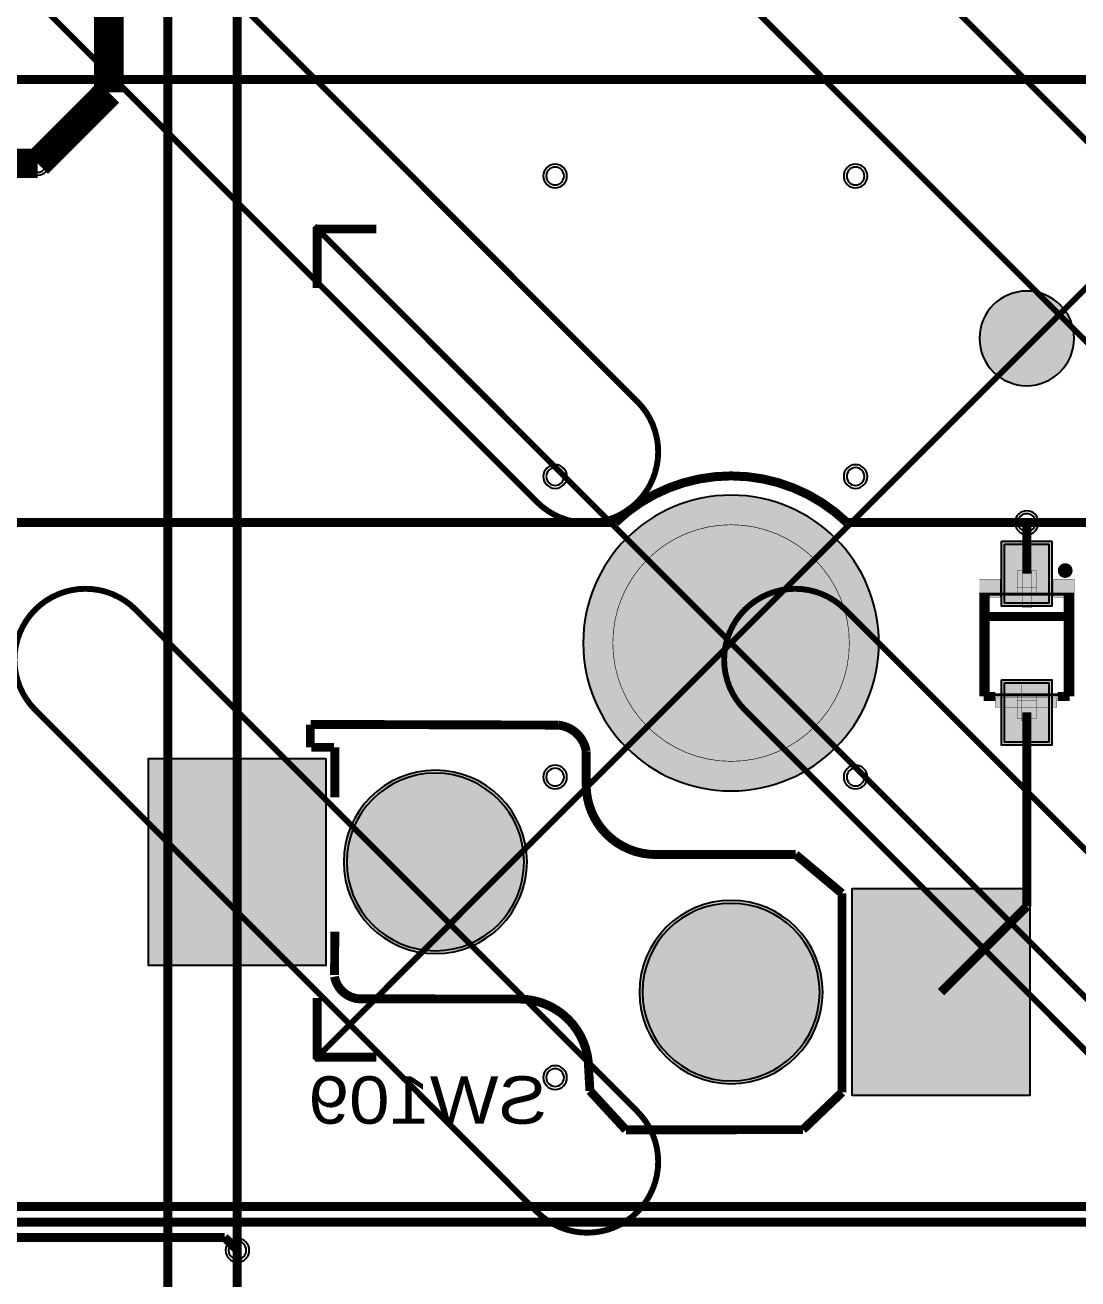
# Model space of a CAD drawing. Header units: millimetres. Extents: x -3 to 238, y -92 to 6.
# Drawn here: x 169.04 to 186.84, y -49.32 to -28.13 of the extents above; entities that cross this region are included whole.
import ezdxf
from ezdxf.enums import TextEntityAlignment as Align

# ---------------------------------------------------------------- set-up
doc = ezdxf.new("R2010")
doc.units = ezdxf.units.MM
doc.header["$MEASUREMENT"] = 0
for name, color, linetype, true_color in [('Bottom-Layer', 7, 'Continuous', 0x0000ff), ('Bottom-Paste-Mask-Layer', 7, 'Continuous', 0x800000), ('Bottom-Silkscreen-Layer', 7, 'Continuous', 0x66cc33), ('Bottom-Solder-Mask-Layer', 7, 'Continuous', 0xaa00ff), ('Component-Marking-Layer', 7, 'Continuous', 0x66ffcc), ('Component-Shape-Layer', 7, 'Continuous', 0x00cccc), ('Document-Layer', 7, 'Continuous', 0xffffff), ('F.Adhes', 7, 'Continuous', 0x9069e9), ('Hole-Layer', 7, 'Continuous', 0x222222), ('Multi-Layer', 7, 'Continuous', 0xc0c0c0), ('Pin-Floating-Layer', 7, 'Continuous', 0xff99ff), ('Pin-Soldering-Layer', 7, 'Continuous', 0xcc9999), ('Top-Layer', 7, 'Continuous', 0xff0000), ('Top-Paste-Mask-Layer', 7, 'Continuous', 0x808080), ('Top-Solder-Mask-Layer', 7, 'Continuous', 0x800080)]:
    doc.layers.add(name, color=color, linetype=linetype, true_color=true_color)
doc.styles.get("Standard").update_dxf_attribs({"font": 'arial.ttf'})

msp = doc.modelspace()

# ---------------------------------------------------------------- hatches: boundary and pattern name
at = {"layer": 'Bottom-Layer'}
for points in [[(185.175, -33.425, 1), (186.775, -33.425, 1)], [(178.475, -38.575, 1), (183.475, -38.575, 1)], [(185.6, -36.902), (186.35, -36.902), (186.35, -37.902), (185.6, -37.902)], [(185.6, -39.248), (186.35, -39.248), (186.35, -40.248), (185.6, -40.248)], [(174.125, -40.525), (174.125, -44.025), (171.125, -44.025), (171.125, -40.525)], [(174.425, -42.275, 1), (177.525, -42.275, 1)], [(186.025, -42.725), (186.025, -46.225), (183.025, -46.225), (183.025, -42.725)], [(179.425, -44.475, 1), (182.525, -44.475, 1)]]:
    msp.add_hatch(color=256, dxfattribs=at).paths.add_polyline_path(points)
at = {"layer": 'Bottom-Paste-Mask-Layer'}
for points in [[(185.175, -33.425, 1), (186.775, -33.425, 1)], [(178.475, -38.575, 1), (183.475, -38.575, 1)], [(185.6, -36.902), (186.35, -36.902), (186.35, -37.902), (185.6, -37.902)], [(185.6, -39.248), (186.35, -39.248), (186.35, -40.248), (185.6, -40.248)], [(174.125, -40.525), (174.125, -44.025), (171.125, -44.025), (171.125, -40.525)], [(174.425, -42.275, 1), (177.525, -42.275, 1)], [(186.025, -42.725), (186.025, -46.225), (183.025, -46.225), (183.025, -42.725)], [(179.425, -44.475, 1), (182.525, -44.475, 1)]]:
    msp.add_hatch(color=256, dxfattribs=at).paths.add_polyline_path(points)
at = {"layer": 'Bottom-Silkscreen-Layer'}
for points in [[(185.173, -37.8), (185.525, -37.8), (185.525, -37.495), (185.173, -37.495)], [(185.173, -37.8), (185.525, -37.8), (185.525, -37.495), (185.173, -37.495)], [(186.778, -37.8), (186.425, -37.8), (186.425, -37.495), (186.778, -37.495)], [(186.778, -37.8), (186.425, -37.8), (186.425, -37.495), (186.778, -37.495)]]:
    msp.add_hatch(color=256, dxfattribs=at).paths.add_polyline_path(points)
at = {"layer": 'Bottom-Solder-Mask-Layer'}
for points in [[(185.175, -33.425, 1), (186.775, -33.425, 1)], [(178.475, -38.575, 1), (183.475, -38.575, 1)], [(185.549, -36.851), (186.401, -36.851), (186.401, -37.953), (185.549, -37.953)], [(185.549, -39.197), (186.401, -39.197), (186.401, -40.299), (185.549, -40.299)], [(174.125, -40.525), (174.125, -44.025), (171.125, -44.025), (171.125, -40.525)], [(174.425, -42.275, 1), (177.525, -42.275, 1)], [(186.025, -42.725), (186.025, -46.225), (183.025, -46.225), (183.025, -42.725)], [(179.425, -44.475, 1), (182.525, -44.475, 1)]]:
    msp.add_hatch(color=256, dxfattribs=at).paths.add_polyline_path(points)
at = {"layer": 'Component-Marking-Layer'}
msp.add_hatch(color=256, dxfattribs=at).paths.add_polyline_path([(186.565, -37.35, 1), (186.685, -37.35, 1)])
msp.add_hatch(color=256, dxfattribs=at).paths.add_polyline_path([(186.565, -37.35, 1), (186.685, -37.35, 1)])
at = {"layer": 'Document-Layer'}
for points in [[(185.905, -37.35), (186.061, -37.35), (186.061, -37.974), (185.905, -37.974)], [(185.905, -37.35), (186.061, -37.35), (186.061, -37.974), (185.905, -37.974)], [(185.885, -39.89), (186.041, -39.89), (186.041, -39.266), (185.885, -39.266)], [(185.885, -39.89), (186.041, -39.89), (186.041, -39.266), (185.885, -39.266)], [(185.445, -39.658), (186.485, -39.658), (186.485, -39.502), (185.445, -39.502)], [(185.445, -39.658), (186.485, -39.658), (186.485, -39.502), (185.445, -39.502)]]:
    msp.add_hatch(color=256, dxfattribs=at).paths.add_polyline_path(points)
at = {"layer": 'Hole-Layer'}
for points in [[(185.175, -33.425, 1), (186.775, -33.425, 1)], [(178.475, -38.575, 1), (183.475, -38.575, 1)], [(174.475, -42.275, 1), (177.475, -42.275, 1)], [(179.475, -44.475, 1), (182.475, -44.475, 1)]]:
    msp.add_hatch(color=256, dxfattribs=at).paths.add_polyline_path(points)
at = {"layer": 'Multi-Layer'}
for points in [[(185.175, -33.425, 1), (186.775, -33.425, 1)], [(185.175, -33.425, 1), (186.775, -33.425, 1)], [(185.175, -33.425, 1), (186.775, -33.425, 1)], [(178.475, -38.575, 1), (183.475, -38.575, 1)], [(178.475, -38.575, 1), (183.475, -38.575, 1)], [(178.475, -38.575, 1), (183.475, -38.575, 1)], [(174.425, -42.275, 1), (177.525, -42.275, 1)], [(174.425, -42.275, 1), (177.525, -42.275, 1)], [(174.425, -42.275, 1), (177.525, -42.275, 1)], [(179.425, -44.475, 1), (182.525, -44.475, 1)], [(179.425, -44.475, 1), (182.525, -44.475, 1)], [(179.425, -44.475, 1), (182.525, -44.475, 1)]]:
    msp.add_hatch(color=256, dxfattribs=at).paths.add_polyline_path(points)
at = {"layer": 'Pin-Floating-Layer'}
for points in [[(185.815, -37.76), (186.135, -37.76), (186.135, -37.64), (185.815, -37.64)], [(185.815, -37.76), (186.135, -37.76), (186.135, -37.64), (185.815, -37.64)], [(185.815, -39.56), (186.135, -39.56), (186.135, -39.44), (185.815, -39.44)], [(185.815, -39.56), (186.135, -39.56), (186.135, -39.44), (185.815, -39.44)]]:
    msp.add_hatch(color=256, dxfattribs=at).paths.add_polyline_path(points)
at = {"layer": 'Pin-Soldering-Layer'}
for points in [[(185.815, -37.65), (186.135, -37.65), (186.135, -37.35), (185.815, -37.35)], [(185.815, -37.65), (186.135, -37.65), (186.135, -37.35), (185.815, -37.35)], [(185.815, -39.85), (186.135, -39.85), (186.135, -39.55), (185.815, -39.55)], [(185.815, -39.85), (186.135, -39.85), (186.135, -39.55), (185.815, -39.55)]]:
    msp.add_hatch(color=256, dxfattribs=at).paths.add_polyline_path(points)
at = {"layer": 'Top-Layer'}
for points in [[(185.175, -33.425, 1), (186.775, -33.425, 1)], [(178.475, -38.575, 1), (183.475, -38.575, 1)], [(174.425, -42.275, 1), (177.525, -42.275, 1)], [(179.425, -44.475, 1), (182.525, -44.475, 1)]]:
    msp.add_hatch(color=256, dxfattribs=at).paths.add_polyline_path(points)
at = {"layer": 'Top-Paste-Mask-Layer'}
for points in [[(185.175, -33.425, 1), (186.775, -33.425, 1)], [(178.475, -38.575, 1), (183.475, -38.575, 1)], [(174.425, -42.275, 1), (177.525, -42.275, 1)], [(179.425, -44.475, 1), (182.525, -44.475, 1)]]:
    msp.add_hatch(color=256, dxfattribs=at).paths.add_polyline_path(points)
at = {"layer": 'Top-Solder-Mask-Layer'}
for points in [[(185.175, -33.425, 1), (186.775, -33.425, 1)], [(178.475, -38.575, 1), (183.475, -38.575, 1)], [(174.425, -42.275, 1), (177.525, -42.275, 1)], [(179.425, -44.475, 1), (182.525, -44.475, 1)]]:
    msp.add_hatch(color=256, dxfattribs=at).paths.add_polyline_path(points)

# ---------------------------------------------------------------- linework, layer by layer
at = {"layer": 'Bottom-Layer'}
for points, const_width in [([(170.451, -17.013), (170.451, -29.263)], 0.5), ([(172.625, -23.225), (172.625, -42.275)], 0.152), ([(170.451, -29.263), (169.749, -29.966)], 0.5), ([(169.749, -29.966), (169.249, -30.466)], 0.5), ([(185.975, -37.402), (185.975, -36.539)], 0.152), ([(185.975, -39.748), (185.975, -43.025)], 0.152), ([(172.625, -42.275), (172.625, -61.325)], 0.152), ([(185.975, -43.025), (184.525, -44.475)], 0.152)]:
    msp.add_lwpolyline(points, dxfattribs=dict(at, const_width=const_width))
msp.add_lwpolyline([(185.175, -33.425, 1), (186.775, -33.425), (186.775, -33.425, 1), (185.175, -33.425)], format="xyb", dxfattribs=at)
for points in [[(178.475, -38.575, 1), (183.475, -38.575, 1)], [(174.425, -42.275, 1), (177.525, -42.275, 1)], [(179.425, -44.475, 1), (182.525, -44.475, 1)]]:
    msp.add_lwpolyline(points, format="xyb", close=True, dxfattribs=at)
for points in [[(185.6, -36.902), (186.35, -36.902), (186.35, -37.902), (185.6, -37.902)], [(185.6, -39.248), (186.35, -39.248), (186.35, -40.248), (185.6, -40.248)], [(174.125, -40.525), (174.125, -44.025), (171.125, -44.025), (171.125, -40.525)], [(186.025, -42.725), (186.025, -46.225), (183.025, -46.225), (183.025, -42.725)]]:
    msp.add_lwpolyline(points, close=True, dxfattribs=at)
at = {"layer": 'Bottom-Paste-Mask-Layer'}
msp.add_lwpolyline([(185.175, -33.425, 1), (186.775, -33.425), (186.775, -33.425, 1), (185.175, -33.425)], format="xyb", dxfattribs=at)
for points in [[(178.475, -38.575, 1), (183.475, -38.575, 1)], [(174.425, -42.275, 1), (177.525, -42.275, 1)], [(179.425, -44.475, 1), (182.525, -44.475, 1)]]:
    msp.add_lwpolyline(points, format="xyb", close=True, dxfattribs=at)
for points in [[(185.6, -36.902), (186.35, -36.902), (186.35, -37.902), (185.6, -37.902)], [(185.6, -39.248), (186.35, -39.248), (186.35, -40.248), (185.6, -40.248)], [(174.125, -40.525), (174.125, -44.025), (171.125, -44.025), (171.125, -40.525)], [(186.025, -42.725), (186.025, -46.225), (183.025, -46.225), (183.025, -42.725)]]:
    msp.add_lwpolyline(points, close=True, dxfattribs=at)
at = {"layer": 'Bottom-Silkscreen-Layer', "const_width": 0.00508}
for points in [[(185.173, -37.8), (185.525, -37.8), (185.525, -37.495), (185.173, -37.495)], [(185.173, -37.8), (185.525, -37.8), (185.525, -37.495), (185.173, -37.495)], [(186.778, -37.8), (186.425, -37.8), (186.425, -37.495), (186.778, -37.495)], [(186.778, -37.8), (186.425, -37.8), (186.425, -37.495), (186.778, -37.495)]]:
    msp.add_lwpolyline(points, close=True, dxfattribs=at)
at = {"layer": 'Bottom-Silkscreen-Layer'}
for points, const_width in [([(185.249, -37.724), (185.249, -39.476)], 0.152), ([(185.249, -37.724), (185.249, -39.476)], 0.152), ([(186.702, -37.724), (186.702, -39.476)], 0.152), ([(186.702, -37.724), (186.702, -39.476)], 0.152), ([(185.249, -38.128), (186.702, -38.128)], 0.152), ([(185.249, -38.128), (186.702, -38.128)], 0.152), ([(185.249, -39.476), (185.445, -39.476)], 0.152), ([(185.249, -39.476), (185.445, -39.476)], 0.152), ([(186.702, -39.476), (186.495, -39.476)], 0.152), ([(186.702, -39.476), (186.495, -39.476)], 0.152), ([(173.86, -40.337), (173.86, -39.954)], 0.15), ([(173.86, -40.337), (173.86, -39.954)], 0.15), ([(178.054, -39.962), (173.867, -39.95)], 0.15), ([(178.054, -39.962), (173.867, -39.95)], 0.15), ([(174.259, -40.337), (173.877, -40.337)], 0.15), ([(174.259, -40.337), (173.877, -40.337)], 0.15), ([(174.275, -40.337), (174.275, -41.181)], 0.15), ([(174.275, -40.337), (174.275, -41.181)], 0.15), ([(178.525, -40.404), (178.525, -40.975)], 0.15), ([(178.525, -40.404), (178.525, -40.975)], 0.15), ([(182.066, -42.15), (179.7, -42.15)], 0.15), ([(182.066, -42.15), (179.7, -42.15)], 0.15), ([(182.85, -42.806), (182.066, -42.15)], 0.15), ([(182.85, -42.806), (182.066, -42.15)], 0.15), ([(182.85, -42.806), (182.85, -46.171)], 0.15), ([(182.85, -42.806), (182.85, -46.171)], 0.15), ([(174.275, -43.455), (174.269, -44.188)], 0.15), ([(174.275, -43.455), (174.269, -44.188)], 0.15), ([(177.391, -44.592), (174.727, -44.59)], 0.15), ([(177.391, -44.592), (174.727, -44.59)], 0.15), ([(178.566, -45.767), (178.588, -46.144)], 0.15), ([(178.566, -45.767), (178.588, -46.144)], 0.15), ([(178.588, -46.144), (179.197, -46.805)], 0.15), ([(178.588, -46.144), (179.197, -46.805)], 0.15), ([(182.191, -46.8), (182.85, -46.171)], 0.15), ([(182.191, -46.8), (182.85, -46.171)], 0.15), ([(182.191, -46.8), (179.197, -46.805)], 0.15), ([(182.191, -46.8), (179.197, -46.805)], 0.15)]:
    msp.add_lwpolyline(points, dxfattribs=dict(at, const_width=const_width))
at = {"layer": 'Bottom-Silkscreen-Layer', "const_width": 0.15}
for points in [[(178.054, -39.962, -0.338), (178.525, -40.404)], [(178.054, -39.962, -0.338), (178.525, -40.404)], [(179.7, -42.15, -0.414), (178.525, -40.975)], [(179.7, -42.15, -0.414), (178.525, -40.975)], [(174.727, -44.59, -0.369), (174.27, -44.214)], [(174.727, -44.59, -0.369), (174.27, -44.214)], [(177.391, -44.592, -0.414), (178.566, -45.767)], [(177.391, -44.592, -0.414), (178.566, -45.767)]]:
    msp.add_lwpolyline(points, format="xyb", dxfattribs=at)
at = {"layer": 'Bottom-Solder-Mask-Layer'}
msp.add_lwpolyline([(185.175, -33.425, 1), (186.775, -33.425), (186.775, -33.425, 1), (185.175, -33.425)], format="xyb", dxfattribs=at)
for points in [[(178.475, -38.575, 1), (183.475, -38.575, 1)], [(174.425, -42.275, 1), (177.525, -42.275, 1)], [(179.425, -44.475, 1), (182.525, -44.475, 1)]]:
    msp.add_lwpolyline(points, format="xyb", close=True, dxfattribs=at)
for points in [[(185.549, -36.851), (186.401, -36.851), (186.401, -37.953), (185.549, -37.953)], [(185.549, -39.197), (186.401, -39.197), (186.401, -40.299), (185.549, -40.299)], [(174.125, -40.525), (174.125, -44.025), (171.125, -44.025), (171.125, -40.525)], [(186.025, -42.725), (186.025, -46.225), (183.025, -46.225), (183.025, -42.725)]]:
    msp.add_lwpolyline(points, close=True, dxfattribs=at)
at = {"layer": 'Component-Marking-Layer', "const_width": 0.129}
msp.add_lwpolyline([(186.565, -37.35, 1), (186.685, -37.35, 1)], format="xyb", close=True, dxfattribs=at)
msp.add_lwpolyline([(186.565, -37.35, 1), (186.685, -37.35, 1)], format="xyb", close=True, dxfattribs=at)
at = {"layer": 'Component-Shape-Layer', "const_width": 0.0508}
msp.add_lwpolyline([(185.325, -39.45), (186.625, -39.45), (186.625, -37.75), (185.325, -37.75)], close=True, dxfattribs=at)
msp.add_lwpolyline([(185.325, -39.45), (186.625, -39.45), (186.625, -37.75), (185.325, -37.75)], close=True, dxfattribs=at)
at = {"layer": 'Document-Layer'}
for points, const_width in [([(171.45, -10), (171.45, -29.05)], 0.15), ([(171.45, -29.05), (171.45, -10)], 0.15), ([(171.45, -10), (171.45, -29.05)], 0.15), ([(171.45, -29.05), (171.45, -10)], 0.15), ([(171.45, -29.05), (152.4, -29.05)], 0.15), ([(152.4, -29.05), (171.45, -29.05)], 0.15), ([(171.45, -29.05), (152.4, -29.05)], 0.15), ([(152.4, -29.05), (171.45, -29.05)], 0.15), ([(190.5, -29.05), (171.45, -29.05)], 0.15), ([(171.45, -29.05), (171.45, -48.1)], 0.15), ([(171.45, -29.05), (190.5, -29.05)], 0.15), ([(171.45, -48.1), (171.45, -29.05)], 0.15), ([(190.5, -29.05), (171.45, -29.05)], 0.15), ([(171.45, -29.05), (171.45, -48.1)], 0.15), ([(171.45, -29.05), (190.5, -29.05)], 0.15), ([(171.45, -48.1), (171.45, -29.05)], 0.15), ([(173.925, -45.624), (188.024, -31.524)], 0.1), ([(173.925, -31.524), (188.024, -45.624)], 0.1), ([(173.975, -31.575), (174.975, -31.575)], 0.15), ([(173.975, -32.575), (173.975, -31.575)], 0.15), ([(173.975, -31.575), (174.975, -31.575)], 0.15), ([(173.975, -32.575), (173.975, -31.575)], 0.15), ([(173.975, -44.575), (173.975, -45.575)], 0.15), ([(173.975, -44.575), (173.975, -45.575)], 0.15), ([(173.975, -45.575), (174.975, -45.575)], 0.15), ([(173.975, -45.575), (174.975, -45.575)], 0.15), ([(171.45, -48.1), (152.4, -48.1)], 0.15), ([(152.4, -48.1), (171.45, -48.1)], 0.15), ([(171.45, -48.1), (152.4, -48.1)], 0.15), ([(152.4, -48.1), (171.45, -48.1)], 0.15), ([(190.5, -48.1), (171.45, -48.1)], 0.15), ([(171.45, -48.1), (171.45, -67.15)], 0.15), ([(171.45, -48.1), (190.5, -48.1)], 0.15), ([(171.45, -67.15), (171.45, -48.1)], 0.15), ([(190.5, -48.1), (171.45, -48.1)], 0.15), ([(171.45, -48.1), (171.45, -67.15)], 0.15), ([(171.45, -48.1), (190.5, -48.1)], 0.15), ([(171.45, -67.15), (171.45, -48.1)], 0.15)]:
    msp.add_lwpolyline(points, dxfattribs=dict(at, const_width=const_width))
at = {"layer": 'Document-Layer', "const_width": 0.1}
for points in [[(179.391, -34.494), (170.906, -26.009, 1), (169.209, -27.706), (177.694, -36.191, 1)], [(191.392, -34.494), (182.906, -26.009, 1), (181.209, -27.706), (189.694, -36.191, 1)], [(179.391, -46.494), (170.906, -38.009, 1), (169.209, -39.706), (177.694, -48.191, 1)], [(191.392, -46.494), (182.906, -38.009, 1), (181.209, -39.706), (189.694, -48.191, 1)]]:
    msp.add_lwpolyline(points, format="xyb", close=True, dxfattribs=at)
at = {"layer": 'Document-Layer', "const_width": 0.01}
msp.add_lwpolyline([(178.975, -38.575, 1), (182.975, -38.575), (182.975, -38.575, 1), (178.975, -38.575)], format="xyb", dxfattribs=at)
msp.add_lwpolyline([(178.975, -38.575, 1), (182.975, -38.575), (182.975, -38.575, 1), (178.975, -38.575)], format="xyb", dxfattribs=at)
at = {"layer": 'Document-Layer', "const_width": 0.00508}
for points in [[(185.905, -37.35), (186.061, -37.35), (186.061, -37.974), (185.905, -37.974)], [(185.905, -37.35), (186.061, -37.35), (186.061, -37.974), (185.905, -37.974)], [(185.885, -39.89), (186.041, -39.89), (186.041, -39.266), (185.885, -39.266)], [(185.885, -39.89), (186.041, -39.89), (186.041, -39.266), (185.885, -39.266)], [(185.445, -39.658), (186.485, -39.658), (186.485, -39.502), (185.445, -39.502)], [(185.445, -39.658), (186.485, -39.658), (186.485, -39.502), (185.445, -39.502)]]:
    msp.add_lwpolyline(points, close=True, dxfattribs=at)
at = {"layer": 'F.Adhes', "const_width": 0.15}
for points in [[(173.975, -44.575), (173.975, -45.575)], [(173.975, -45.575), (173.975, -44.575)], [(173.975, -44.575), (173.975, -45.575)], [(173.975, -45.575), (173.975, -44.575)], [(173.975, -45.575), (174.975, -45.575)], [(174.975, -45.575), (173.975, -45.575)], [(173.975, -45.575), (174.975, -45.575)], [(174.975, -45.575), (173.975, -45.575)]]:
    msp.add_lwpolyline(points, dxfattribs=at)
at = {"layer": 'Hole-Layer'}
for points in [[(169.599, -29.966, 1), (169.899, -29.966, 1)], [(169.099, -30.466, 1), (169.399, -30.466, 1)], [(177.85, -30.68, 1), (178.15, -30.68, 1)], [(182.93, -30.68, 1), (183.23, -30.68, 1)], [(177.85, -35.76, 1), (178.15, -35.76, 1)], [(182.93, -35.76, 1), (183.23, -35.76, 1)], [(178.475, -38.575, 1), (183.475, -38.575, 1)], [(185.825, -36.539, 1), (186.125, -36.539, 1)], [(177.85, -40.84, 1), (178.15, -40.84, 1)], [(182.93, -40.84, 1), (183.23, -40.84, 1)], [(177.85, -45.92, 1), (178.15, -45.92, 1)], [(172.478, -48.84, 1), (172.778, -48.84, 1)]]:
    msp.add_lwpolyline(points, format="xyb", close=True, dxfattribs=at)
for points in [[(185.175, -33.425, 1), (186.775, -33.425), (186.775, -33.425, 1), (185.175, -33.425)], [(174.475, -42.275, 1), (177.475, -42.275), (177.475, -42.275, 1), (174.475, -42.275)], [(179.475, -44.475, 1), (182.475, -44.475), (182.475, -44.475, 1), (179.475, -44.475)]]:
    msp.add_lwpolyline(points, format="xyb", dxfattribs=at)
at = {"layer": 'Multi-Layer'}
for points in [[(169.549, -29.966, 1), (169.949, -29.966, 1)], [(169.049, -30.466, 1), (169.449, -30.466, 1)], [(177.8, -30.68, 1), (178.2, -30.68, 1)], [(182.88, -30.68, 1), (183.28, -30.68, 1)], [(177.8, -35.76, 1), (178.2, -35.76, 1)], [(182.88, -35.76, 1), (183.28, -35.76, 1)], [(178.475, -38.575, 1), (183.475, -38.575, 1)], [(178.475, -38.575, 1), (183.475, -38.575, 1)], [(178.475, -38.575, 1), (183.475, -38.575, 1)], [(185.775, -36.539, 1), (186.175, -36.539, 1)], [(177.8, -40.84, 1), (178.2, -40.84, 1)], [(182.88, -40.84, 1), (183.28, -40.84, 1)], [(174.425, -42.275, 1), (177.525, -42.275, 1)], [(174.425, -42.275, 1), (177.525, -42.275, 1)], [(174.425, -42.275, 1), (177.525, -42.275, 1)], [(179.425, -44.475, 1), (182.525, -44.475, 1)], [(179.425, -44.475, 1), (182.525, -44.475, 1)], [(179.425, -44.475, 1), (182.525, -44.475, 1)], [(177.8, -45.92, 1), (178.2, -45.92, 1)], [(172.428, -48.84, 1), (172.828, -48.84, 1)]]:
    msp.add_lwpolyline(points, format="xyb", close=True, dxfattribs=at)
msp.add_lwpolyline([(185.175, -33.425, 1), (186.775, -33.425), (186.775, -33.425, 1), (185.175, -33.425)], format="xyb", dxfattribs=at)
msp.add_lwpolyline([(185.175, -33.425, 1), (186.775, -33.425), (186.775, -33.425, 1), (185.175, -33.425)], format="xyb", dxfattribs=at)
msp.add_lwpolyline([(185.175, -33.425, 1), (186.775, -33.425), (186.775, -33.425, 1), (185.175, -33.425)], format="xyb", dxfattribs=at)
at = {"layer": 'Pin-Floating-Layer', "const_width": 0.00508}
for points in [[(185.815, -37.76), (186.135, -37.76), (186.135, -37.64), (185.815, -37.64)], [(185.815, -37.76), (186.135, -37.76), (186.135, -37.64), (185.815, -37.64)], [(185.815, -39.56), (186.135, -39.56), (186.135, -39.44), (185.815, -39.44)], [(185.815, -39.56), (186.135, -39.56), (186.135, -39.44), (185.815, -39.44)]]:
    msp.add_lwpolyline(points, close=True, dxfattribs=at)
at = {"layer": 'Pin-Soldering-Layer', "const_width": 0.00508}
for points in [[(185.815, -37.65), (186.135, -37.65), (186.135, -37.35), (185.815, -37.35)], [(185.815, -37.65), (186.135, -37.65), (186.135, -37.35), (185.815, -37.35)], [(185.815, -39.85), (186.135, -39.85), (186.135, -39.55), (185.815, -39.55)], [(185.815, -39.85), (186.135, -39.85), (186.135, -39.55), (185.815, -39.55)]]:
    msp.add_lwpolyline(points, close=True, dxfattribs=at)
at = {"layer": 'Top-Layer'}
for points, const_width in [([(169.749, -29.966), (169.249, -30.466)], 0.5), ([(169.249, -30.466), (137.544, -30.466)], 0.5), ([(166.925, -36.539), (179.016, -36.539)], 0.152), ([(182.935, -36.539), (185.975, -36.539)], 0.152), ([(185.975, -36.539), (198.066, -36.539)], 0.152), ([(210.718, -48.1), (133.758, -48.1)], 0.152), ([(134.194, -48.364), (191.456, -48.364)], 0.152), ([(134.637, -48.621), (172.409, -48.621)], 0.152), ([(172.409, -48.621), (172.628, -48.84)], 0.152)]:
    msp.add_lwpolyline(points, dxfattribs=dict(at, const_width=const_width))
msp.add_lwpolyline([(185.175, -33.425, 1), (186.775, -33.425), (186.775, -33.425, 1), (185.175, -33.425)], format="xyb", dxfattribs=at)
at = {"layer": 'Top-Layer', "const_width": 0.152}
msp.add_lwpolyline([(182.935, -36.539, 0.403), (179.016, -36.539)], format="xyb", dxfattribs=at)
at = {"layer": 'Top-Layer'}
for points in [[(178.475, -38.575, 1), (183.475, -38.575, 1)], [(174.425, -42.275, 1), (177.525, -42.275, 1)], [(179.425, -44.475, 1), (182.525, -44.475, 1)]]:
    msp.add_lwpolyline(points, format="xyb", close=True, dxfattribs=at)
at = {"layer": 'Top-Paste-Mask-Layer'}
msp.add_lwpolyline([(185.175, -33.425, 1), (186.775, -33.425), (186.775, -33.425, 1), (185.175, -33.425)], format="xyb", dxfattribs=at)
for points in [[(178.475, -38.575, 1), (183.475, -38.575, 1)], [(174.425, -42.275, 1), (177.525, -42.275, 1)], [(179.425, -44.475, 1), (182.525, -44.475, 1)]]:
    msp.add_lwpolyline(points, format="xyb", close=True, dxfattribs=at)
at = {"layer": 'Top-Solder-Mask-Layer'}
msp.add_lwpolyline([(185.175, -33.425, 1), (186.775, -33.425), (186.775, -33.425, 1), (185.175, -33.425)], format="xyb", dxfattribs=at)
for points in [[(178.475, -38.575, 1), (183.475, -38.575, 1)], [(174.425, -42.275, 1), (177.525, -42.275, 1)], [(179.425, -44.475, 1), (182.525, -44.475, 1)]]:
    msp.add_lwpolyline(points, format="xyb", close=True, dxfattribs=at)

# ---------------------------------------------------------------- texts
at = {"layer": 'Bottom-Silkscreen-Layer', "text_generation_flag": 2, "width": 1.1}
msp.add_text('SW109', height=0.8001, dxfattribs=at).set_placement((175.847, -46.3), align=Align.MIDDLE_CENTER)

doc.saveas('drawing.dxf')
